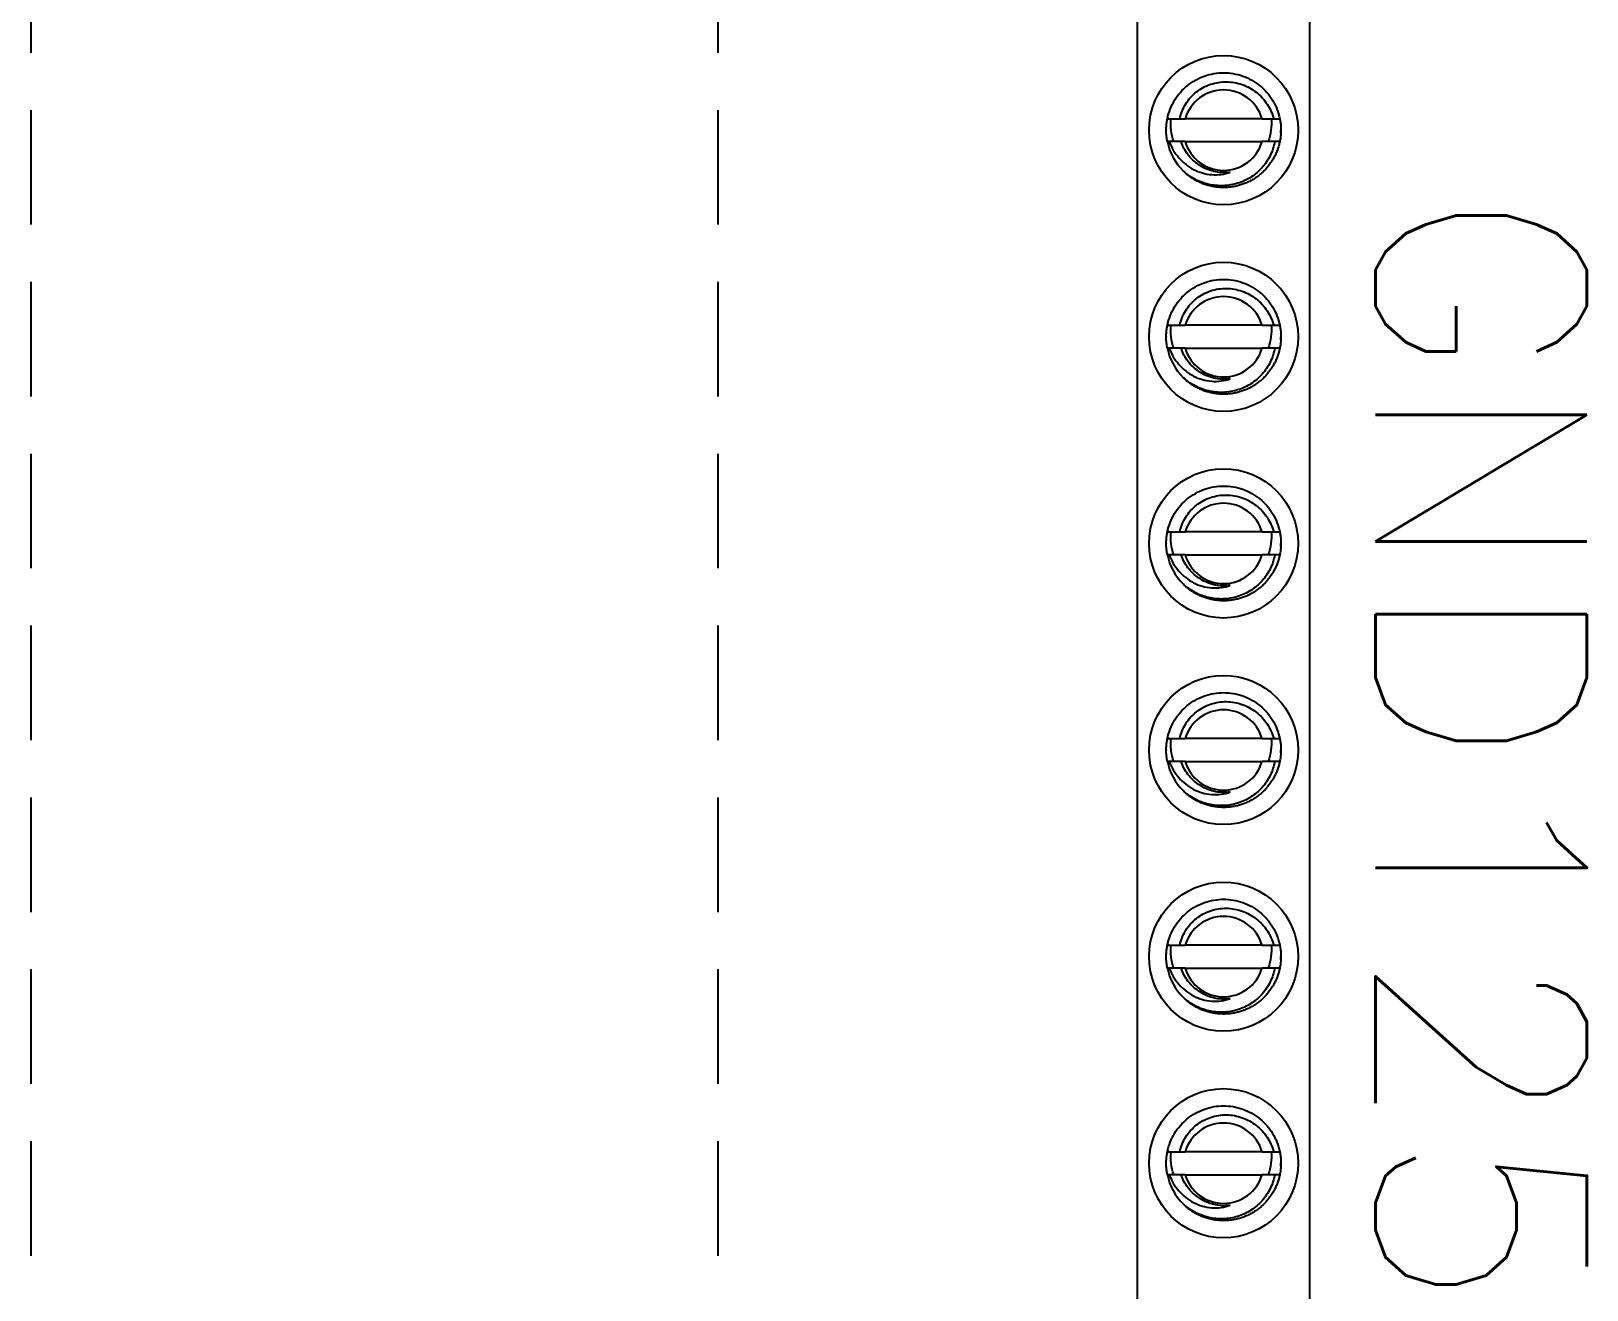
# Model space of a CAD drawing. Header units: inches. Extents: x 0.1 to 89.7, y 0.1 to 57.6.
# Drawn here: x 30.125 to 33.521, y 38.301 to 41.047 of the extents above; entities that cross this region are included whole.
import ezdxf
from ezdxf.enums import TextEntityAlignment as Align

# ---------------------------------------------------------------- set-up
doc = ezdxf.new("R2010")
doc.units = ezdxf.units.IN
doc.header["$MEASUREMENT"] = 0
doc.linetypes.add('HIDDEN', pattern=[0.375, 0.25, -0.125])
doc.linetypes.add('SLD-Solid', pattern=[0])
for name, color, linetype in [('MISC', 7, 'Continuous'), ('PSYMS', 7, 'Continuous'), ('PTAG', 150, 'Continuous')]:
    doc.layers.add(name, color=color, linetype=linetype)
doc.styles.add('WD', font='romans.shx', dxfattribs={"height": 0.185})

# ---------------------------------------------------------------- blocks, each defined once
blk = doc.blocks.new('HDV1_GND_09')
at = {"color": 7, "linetype": 'SLD-Solid', "lineweight": 25}
for p, q in [((0.0179, 0.3809), (4.9779, 0.3809)), ((1.1229, 0.3027), (1.1229, 0.3159)), ((1.5729, 0.3027), (1.5729, 0.3159)), ((2.0229, 0.3027), (2.0229, 0.3159)), ((2.4729, 0.3027), (2.4729, 0.3159)), ((2.9229, 0.3027), (2.9229, 0.3159)), ((3.3729, 0.3027), (3.3729, 0.3159)), ((1.1229, 0.2773), (1.1229, 0.1096)), ((1.1729, 0.1096), (1.1729, 0.2773)), ((1.5729, 0.2773), (1.5729, 0.1096)), ((1.6229, 0.1096), (1.6229, 0.2773)), ((2.0229, 0.2773), (2.0229, 0.1096)), ((2.0729, 0.1096), (2.0729, 0.2773)), ((2.4729, 0.2773), (2.4729, 0.1096)), ((2.5229, 0.1096), (2.5229, 0.2773)), ((2.9229, 0.2773), (2.9229, 0.1096)), ((2.9729, 0.1096), (2.9729, 0.2773)), ((3.3729, 0.2773), (3.3729, 0.1096)), ((3.4229, 0.1096), (3.4229, 0.2773)), ((1.1474, 0.0685), (1.1479, 0.0684)), ((1.5974, 0.0685), (1.5979, 0.0684)), ((2.0474, 0.0685), (2.0479, 0.0684)), ((2.4974, 0.0685), (2.4979, 0.0684)), ((2.9474, 0.0685), (2.9479, 0.0684)), ((3.3974, 0.0685), (3.3979, 0.0684)), ((4.9779, 0.0059), (0.0179, 0.0059))]:
    blk.add_line(p, q, dxfattribs=at)
at = {"color": 7, "linetype": 'SLD-Solid', "lineweight": 25, "flags": 128}
for points in [[(1.1545, 0.3182), (1.1534, 0.3183), (1.1479, 0.3184)], [(1.6045, 0.3182), (1.6034, 0.3183), (1.5979, 0.3184)], [(2.0545, 0.3182), (2.0534, 0.3183), (2.0479, 0.3184)], [(2.5045, 0.3182), (2.5034, 0.3183), (2.4979, 0.3184)], [(2.9545, 0.3182), (2.9534, 0.3183), (2.9479, 0.3184)], [(3.4045, 0.3182), (3.4034, 0.3183), (3.3979, 0.3184)], [(1.1197, 0.0716), (1.1233, 0.0709), (1.1259, 0.0704)], [(1.5697, 0.0716), (1.5733, 0.0709), (1.5759, 0.0704)], [(2.0197, 0.0716), (2.0233, 0.0709), (2.0259, 0.0704)], [(2.4697, 0.0716), (2.4733, 0.0709), (2.4759, 0.0704)], [(2.9197, 0.0716), (2.9233, 0.0709), (2.9259, 0.0704)], [(3.3697, 0.0716), (3.3733, 0.0709), (3.3759, 0.0704)]]:
    blk.add_lwpolyline(points, dxfattribs=at)
at = {"color": 7, "linetype": 'SLD-Solid', "lineweight": 25}
for centre in [(1.1479, 0.1934), (1.5979, 0.1934), (2.0479, 0.1934), (2.4979, 0.1934), (2.9479, 0.1934), (3.3979, 0.1934)]:
    blk.add_circle(centre, 0.1625, dxfattribs=at)
for centre, radius, start, end in [((1.1479, 0.1934), 0.0875, 106.6015, 253.3985), ((1.1479, 0.1934), 0.0875, 286.6015, 73.3985), ((1.5979, 0.1934), 0.0875, 106.6015, 253.3985), ((1.5979, 0.1934), 0.0875, 286.6015, 73.3985), ((2.0479, 0.1934), 0.0875, 106.6015, 253.3985), ((2.0479, 0.1934), 0.0875, 286.6015, 73.3985), ((2.4979, 0.1934), 0.0875, 106.6015, 253.3985), ((2.4979, 0.1934), 0.0875, 286.6015, 73.3985), ((2.9479, 0.1934), 0.0875, 106.6015, 253.3985), ((2.9479, 0.1934), 0.0875, 286.6015, 73.3985), ((3.3979, 0.1934), 0.0875, 106.6015, 253.3985), ((3.3979, 0.1934), 0.0875, 286.6015, 73.3985), ((1.1479, 0.1934), 0.125, 281.537, 315), ((1.5979, 0.1934), 0.125, 281.537, 315), ((2.0479, 0.1934), 0.125, 281.537, 315), ((2.4979, 0.1934), 0.125, 281.537, 315), ((2.9479, 0.1934), 0.125, 281.537, 315), ((3.3979, 0.1934), 0.125, 281.537, 315)]:
    blk.add_arc(centre, radius, start, end, dxfattribs=at)
for points, knots in [([(1.1229, 0.071), (1.1089, 0.0738), (1.0951, 0.0792), (1.0767, 0.0904), (1.071, 0.0946), (1.0604, 0.1039), (1.0556, 0.1088), (1.0422, 0.1252), (1.0349, 0.138), (1.0252, 0.1652), (1.0229, 0.1795), (1.0229, 0.2073), (1.0252, 0.2217), (1.0349, 0.2488), (1.0422, 0.2616), (1.0556, 0.278), (1.0604, 0.283), (1.071, 0.2922), (1.0767, 0.2965), (1.0951, 0.3077), (1.1089, 0.313), (1.1229, 0.3159)], [0, 0, 0, 0, 0.125, 0.125, 0.1875, 0.1875, 0.25, 0.25, 0.375, 0.375, 0.5, 0.5, 0.625, 0.625, 0.75, 0.75, 0.8125, 0.8125, 0.875, 0.875, 1, 1, 1, 1]), ([(1.1229, 0.3158), (1.1242, 0.3161), (1.1285, 0.317), (1.1358, 0.3179), (1.1449, 0.3185), (1.1541, 0.3184), (1.1635, 0.3176), (1.1698, 0.3165), (1.173, 0.3159)], [0, 0, 0, 0, 0.079863, 0.261034, 0.440234, 0.618167, 0.809043, 1, 1, 1, 1]), ([(1.1729, 0.3159), (1.1729, 0.3128), (1.1729, 0.3091), (1.1729, 0.3055), (1.1729, 0.3051)], [0, 0, 0, 0, 0.872154, 1, 1, 1, 1]), ([(1.1729, 0.3159), (1.1758, 0.3152), (1.1817, 0.3139), (1.1904, 0.3111), (1.1988, 0.3077), (1.2072, 0.3036), (1.2154, 0.2987), (1.2234, 0.2932), (1.2309, 0.287), (1.2378, 0.2804), (1.2442, 0.2732), (1.25, 0.2657), (1.2551, 0.2578), (1.2596, 0.2497), (1.2635, 0.2413), (1.2667, 0.2325), (1.2693, 0.2235), (1.2713, 0.2141), (1.2725, 0.2045), (1.273, 0.1949), (1.2727, 0.1853), (1.2717, 0.1757), (1.27, 0.1663), (1.2676, 0.1571), (1.2646, 0.1484), (1.2609, 0.1398), (1.2566, 0.1316), (1.2518, 0.1238), (1.2464, 0.1164), (1.2415, 0.1104), (1.2381, 0.107), (1.2369, 0.1058)], [0, 0, 0, 0, 0.033723, 0.067593, 0.101521, 0.135415, 0.171985, 0.208298, 0.244248, 0.27976, 0.315461, 0.351583, 0.385934, 0.420475, 0.455112, 0.489748, 0.524288, 0.560708, 0.596805, 0.632474, 0.668007, 0.703985, 0.740318, 0.774807, 0.809423, 0.84407, 0.878652, 0.913074, 0.946884, 0.980361, 1, 1, 1, 1]), ([(1.5729, 0.071), (1.5589, 0.0738), (1.5451, 0.0792), (1.5267, 0.0904), (1.521, 0.0946), (1.5104, 0.1039), (1.5056, 0.1088), (1.4922, 0.1252), (1.4849, 0.138), (1.4752, 0.1652), (1.4729, 0.1795), (1.4729, 0.2073), (1.4752, 0.2217), (1.4849, 0.2488), (1.4922, 0.2616), (1.5056, 0.278), (1.5104, 0.283), (1.521, 0.2922), (1.5267, 0.2965), (1.5451, 0.3077), (1.5589, 0.313), (1.5729, 0.3159)], [0, 0, 0, 0, 0.125, 0.125, 0.1875, 0.1875, 0.25, 0.25, 0.375, 0.375, 0.5, 0.5, 0.625, 0.625, 0.75, 0.75, 0.8125, 0.8125, 0.875, 0.875, 1, 1, 1, 1]), ([(1.5729, 0.3158), (1.5742, 0.3161), (1.5785, 0.317), (1.5858, 0.3179), (1.5949, 0.3185), (1.6041, 0.3184), (1.6135, 0.3176), (1.6198, 0.3165), (1.623, 0.3159)], [0, 0, 0, 0, 0.079863, 0.261034, 0.440234, 0.618167, 0.809043, 1, 1, 1, 1]), ([(1.6229, 0.3159), (1.6229, 0.3128), (1.6229, 0.3091), (1.6229, 0.3055), (1.6229, 0.3051)], [0, 0, 0, 0, 0.872154, 1, 1, 1, 1]), ([(1.6229, 0.3159), (1.6258, 0.3152), (1.6317, 0.3139), (1.6404, 0.3111), (1.6488, 0.3077), (1.6572, 0.3036), (1.6654, 0.2987), (1.6734, 0.2932), (1.6809, 0.287), (1.6878, 0.2804), (1.6942, 0.2732), (1.7, 0.2657), (1.7051, 0.2578), (1.7096, 0.2497), (1.7135, 0.2413), (1.7167, 0.2325), (1.7193, 0.2235), (1.7213, 0.2141), (1.7225, 0.2045), (1.723, 0.1949), (1.7227, 0.1853), (1.7217, 0.1757), (1.72, 0.1663), (1.7176, 0.1571), (1.7146, 0.1484), (1.7109, 0.1398), (1.7066, 0.1316), (1.7018, 0.1238), (1.6964, 0.1164), (1.6915, 0.1104), (1.6881, 0.107), (1.6869, 0.1058)], [0, 0, 0, 0, 0.033723, 0.067593, 0.101521, 0.135415, 0.171985, 0.208298, 0.244248, 0.27976, 0.315461, 0.351583, 0.385934, 0.420475, 0.455112, 0.489748, 0.524288, 0.560708, 0.596805, 0.632474, 0.668007, 0.703985, 0.740318, 0.774807, 0.809423, 0.84407, 0.878652, 0.913074, 0.946884, 0.980361, 1, 1, 1, 1]), ([(2.0229, 0.071), (2.0089, 0.0738), (1.9951, 0.0792), (1.9767, 0.0904), (1.971, 0.0946), (1.9604, 0.1039), (1.9556, 0.1088), (1.9422, 0.1252), (1.9349, 0.138), (1.9252, 0.1652), (1.9229, 0.1795), (1.9229, 0.2073), (1.9252, 0.2217), (1.9349, 0.2488), (1.9422, 0.2616), (1.9556, 0.278), (1.9604, 0.283), (1.971, 0.2922), (1.9767, 0.2965), (1.9951, 0.3077), (2.0089, 0.313), (2.0229, 0.3159)], [0, 0, 0, 0, 0.125, 0.125, 0.1875, 0.1875, 0.25, 0.25, 0.375, 0.375, 0.5, 0.5, 0.625, 0.625, 0.75, 0.75, 0.8125, 0.8125, 0.875, 0.875, 1, 1, 1, 1]), ([(2.0229, 0.3158), (2.0242, 0.3161), (2.0285, 0.317), (2.0358, 0.3179), (2.0449, 0.3185), (2.0541, 0.3184), (2.0635, 0.3176), (2.0698, 0.3165), (2.073, 0.3159)], [0, 0, 0, 0, 0.079863, 0.261034, 0.440234, 0.618167, 0.809043, 1, 1, 1, 1]), ([(2.0729, 0.3159), (2.0729, 0.3128), (2.0729, 0.3091), (2.0729, 0.3055), (2.0729, 0.3051)], [0, 0, 0, 0, 0.872154, 1, 1, 1, 1]), ([(2.0729, 0.3159), (2.0758, 0.3152), (2.0817, 0.3139), (2.0904, 0.3111), (2.0988, 0.3077), (2.1072, 0.3036), (2.1154, 0.2987), (2.1234, 0.2932), (2.1309, 0.287), (2.1378, 0.2804), (2.1442, 0.2732), (2.15, 0.2657), (2.1551, 0.2578), (2.1596, 0.2497), (2.1635, 0.2413), (2.1667, 0.2325), (2.1693, 0.2235), (2.1713, 0.2141), (2.1725, 0.2045), (2.173, 0.1949), (2.1727, 0.1853), (2.1717, 0.1757), (2.17, 0.1663), (2.1676, 0.1571), (2.1646, 0.1484), (2.1609, 0.1398), (2.1566, 0.1316), (2.1518, 0.1238), (2.1464, 0.1164), (2.1415, 0.1104), (2.1381, 0.107), (2.1369, 0.1058)], [0, 0, 0, 0, 0.033723, 0.067593, 0.101521, 0.135415, 0.171985, 0.208298, 0.244248, 0.27976, 0.315461, 0.351583, 0.385934, 0.420475, 0.455112, 0.489748, 0.524288, 0.560708, 0.596805, 0.632474, 0.668007, 0.703985, 0.740318, 0.774807, 0.809423, 0.84407, 0.878652, 0.913074, 0.946884, 0.980361, 1, 1, 1, 1]), ([(2.4729, 0.071), (2.4589, 0.0738), (2.4451, 0.0792), (2.4267, 0.0904), (2.421, 0.0946), (2.4104, 0.1039), (2.4056, 0.1088), (2.3922, 0.1252), (2.3849, 0.138), (2.3752, 0.1652), (2.3729, 0.1795), (2.3729, 0.2073), (2.3752, 0.2217), (2.3849, 0.2488), (2.3922, 0.2616), (2.4056, 0.278), (2.4104, 0.283), (2.421, 0.2922), (2.4267, 0.2965), (2.4451, 0.3077), (2.4589, 0.313), (2.4729, 0.3159)], [0, 0, 0, 0, 0.125, 0.125, 0.1875, 0.1875, 0.25, 0.25, 0.375, 0.375, 0.5, 0.5, 0.625, 0.625, 0.75, 0.75, 0.8125, 0.8125, 0.875, 0.875, 1, 1, 1, 1]), ([(2.4729, 0.3158), (2.4742, 0.3161), (2.4785, 0.317), (2.4858, 0.3179), (2.4949, 0.3185), (2.5041, 0.3184), (2.5135, 0.3176), (2.5198, 0.3165), (2.523, 0.3159)], [0, 0, 0, 0, 0.079863, 0.261034, 0.440234, 0.618167, 0.809043, 1, 1, 1, 1]), ([(2.5229, 0.3159), (2.5229, 0.3128), (2.5229, 0.3091), (2.5229, 0.3055), (2.5229, 0.3051)], [0, 0, 0, 0, 0.872154, 1, 1, 1, 1]), ([(2.5229, 0.3159), (2.5258, 0.3152), (2.5317, 0.3139), (2.5404, 0.3111), (2.5488, 0.3077), (2.5572, 0.3036), (2.5654, 0.2987), (2.5734, 0.2932), (2.5809, 0.287), (2.5878, 0.2804), (2.5942, 0.2732), (2.6, 0.2657), (2.6051, 0.2578), (2.6096, 0.2497), (2.6135, 0.2413), (2.6167, 0.2325), (2.6193, 0.2235), (2.6213, 0.2141), (2.6225, 0.2045), (2.623, 0.1949), (2.6227, 0.1853), (2.6217, 0.1757), (2.62, 0.1663), (2.6176, 0.1571), (2.6146, 0.1484), (2.6109, 0.1398), (2.6066, 0.1316), (2.6018, 0.1238), (2.5964, 0.1164), (2.5915, 0.1104), (2.5881, 0.107), (2.5869, 0.1058)], [0, 0, 0, 0, 0.033723, 0.067593, 0.101521, 0.135415, 0.171985, 0.208298, 0.244248, 0.27976, 0.315461, 0.351583, 0.385934, 0.420475, 0.455112, 0.489748, 0.524288, 0.560708, 0.596805, 0.632474, 0.668007, 0.703985, 0.740318, 0.774807, 0.809423, 0.84407, 0.878652, 0.913074, 0.946884, 0.980361, 1, 1, 1, 1]), ([(2.9229, 0.071), (2.9089, 0.0738), (2.8951, 0.0792), (2.8767, 0.0904), (2.871, 0.0946), (2.8604, 0.1039), (2.8556, 0.1088), (2.8422, 0.1252), (2.8349, 0.138), (2.8252, 0.1652), (2.8229, 0.1795), (2.8229, 0.2073), (2.8252, 0.2217), (2.8349, 0.2488), (2.8422, 0.2616), (2.8556, 0.278), (2.8604, 0.283), (2.871, 0.2922), (2.8767, 0.2965), (2.8951, 0.3077), (2.9089, 0.313), (2.9229, 0.3159)], [0, 0, 0, 0, 0.125, 0.125, 0.1875, 0.1875, 0.25, 0.25, 0.375, 0.375, 0.5, 0.5, 0.625, 0.625, 0.75, 0.75, 0.8125, 0.8125, 0.875, 0.875, 1, 1, 1, 1]), ([(2.9229, 0.3158), (2.9242, 0.3161), (2.9285, 0.317), (2.9358, 0.3179), (2.9449, 0.3185), (2.9541, 0.3184), (2.9635, 0.3176), (2.9698, 0.3165), (2.973, 0.3159)], [0, 0, 0, 0, 0.079863, 0.261034, 0.440234, 0.618167, 0.809043, 1, 1, 1, 1]), ([(2.9729, 0.3159), (2.9729, 0.3128), (2.9729, 0.3091), (2.9729, 0.3055), (2.9729, 0.3051)], [0, 0, 0, 0, 0.872154, 1, 1, 1, 1]), ([(2.9729, 0.3159), (2.9758, 0.3152), (2.9817, 0.3139), (2.9904, 0.3111), (2.9988, 0.3077), (3.0072, 0.3036), (3.0154, 0.2987), (3.0234, 0.2932), (3.0309, 0.287), (3.0378, 0.2804), (3.0442, 0.2732), (3.05, 0.2657), (3.0551, 0.2578), (3.0596, 0.2497), (3.0635, 0.2413), (3.0667, 0.2325), (3.0693, 0.2235), (3.0713, 0.2141), (3.0725, 0.2045), (3.073, 0.1949), (3.0727, 0.1853), (3.0717, 0.1757), (3.07, 0.1663), (3.0676, 0.1571), (3.0646, 0.1484), (3.0609, 0.1398), (3.0566, 0.1316), (3.0518, 0.1238), (3.0464, 0.1164), (3.0415, 0.1104), (3.0381, 0.107), (3.0369, 0.1058)], [0, 0, 0, 0, 0.033723, 0.067593, 0.101521, 0.135415, 0.171985, 0.208298, 0.244248, 0.27976, 0.315461, 0.351583, 0.385934, 0.420475, 0.455112, 0.489748, 0.524288, 0.560708, 0.596805, 0.632474, 0.668007, 0.703985, 0.740318, 0.774807, 0.809423, 0.84407, 0.878652, 0.913074, 0.946884, 0.980361, 1, 1, 1, 1]), ([(3.3729, 0.071), (3.3589, 0.0738), (3.3451, 0.0792), (3.3267, 0.0904), (3.321, 0.0946), (3.3104, 0.1039), (3.3056, 0.1088), (3.2922, 0.1252), (3.2849, 0.138), (3.2752, 0.1652), (3.2729, 0.1795), (3.2729, 0.2073), (3.2752, 0.2217), (3.2849, 0.2488), (3.2922, 0.2616), (3.3056, 0.278), (3.3104, 0.283), (3.321, 0.2922), (3.3267, 0.2965), (3.3451, 0.3077), (3.3589, 0.313), (3.3729, 0.3159)], [0, 0, 0, 0, 0.125, 0.125, 0.1875, 0.1875, 0.25, 0.25, 0.375, 0.375, 0.5, 0.5, 0.625, 0.625, 0.75, 0.75, 0.8125, 0.8125, 0.875, 0.875, 1, 1, 1, 1]), ([(3.3729, 0.3158), (3.3742, 0.3161), (3.3785, 0.317), (3.3858, 0.3179), (3.3949, 0.3185), (3.4041, 0.3184), (3.4135, 0.3176), (3.4198, 0.3165), (3.423, 0.3159)], [0, 0, 0, 0, 0.079863, 0.261034, 0.440234, 0.618167, 0.809043, 1, 1, 1, 1]), ([(3.4229, 0.3159), (3.4229, 0.3128), (3.4229, 0.3091), (3.4229, 0.3055), (3.4229, 0.3051)], [0, 0, 0, 0, 0.872154, 1, 1, 1, 1]), ([(3.4229, 0.3159), (3.4258, 0.3152), (3.4317, 0.3139), (3.4404, 0.3111), (3.4488, 0.3077), (3.4572, 0.3036), (3.4654, 0.2987), (3.4734, 0.2932), (3.4809, 0.287), (3.4878, 0.2804), (3.4942, 0.2732), (3.5, 0.2657), (3.5051, 0.2578), (3.5096, 0.2497), (3.5135, 0.2413), (3.5167, 0.2325), (3.5193, 0.2235), (3.5213, 0.2141), (3.5225, 0.2045), (3.523, 0.1949), (3.5227, 0.1853), (3.5217, 0.1757), (3.52, 0.1663), (3.5176, 0.1571), (3.5146, 0.1484), (3.5109, 0.1398), (3.5066, 0.1316), (3.5018, 0.1238), (3.4964, 0.1164), (3.4915, 0.1104), (3.4881, 0.107), (3.4869, 0.1058)], [0, 0, 0, 0, 0.033723, 0.067593, 0.101521, 0.135415, 0.171985, 0.208298, 0.244248, 0.27976, 0.315461, 0.351583, 0.385934, 0.420475, 0.455112, 0.489748, 0.524288, 0.560708, 0.596805, 0.632474, 0.668007, 0.703985, 0.740318, 0.774807, 0.809423, 0.84407, 0.878652, 0.913074, 0.946884, 0.980361, 1, 1, 1, 1]), ([(1.1229, 0.0981), (1.1171, 0.0993), (1.1116, 0.101), (1.1008, 0.1053), (1.0955, 0.108), (1.0856, 0.1142), (1.0809, 0.1177), (1.0722, 0.1255), (1.0682, 0.1298), (1.061, 0.139), (1.0578, 0.1439), (1.0522, 0.1541), (1.0499, 0.1596), (1.0461, 0.1706), (1.0447, 0.1762), (1.0429, 0.1878), (1.0425, 0.1937), (1.0426, 0.2054), (1.0432, 0.2111), (1.0452, 0.2227), (1.0467, 0.2284), (1.0506, 0.2394), (1.053, 0.2447), (1.0586, 0.2549), (1.0619, 0.2599), (1.0691, 0.269), (1.073, 0.2733), (1.0816, 0.2812), (1.0863, 0.2849), (1.1008, 0.2945), (1.1115, 0.2994), (1.1229, 0.3026)], [0, 0, 0, 0, 0.0625, 0.0625, 0.125, 0.125, 0.1875, 0.1875, 0.25, 0.25, 0.3125, 0.3125, 0.375, 0.375, 0.4375, 0.4375, 0.5, 0.5, 0.5625, 0.5625, 0.625, 0.625, 0.6875, 0.6875, 0.75, 0.75, 0.8125, 0.8125, 0.875, 0.875, 1, 1, 1, 1]), ([(1.1229, 0.297), (1.1314, 0.2979), (1.1398, 0.2978), (1.1566, 0.2956), (1.1649, 0.2934), (1.1729, 0.2902)], [0, 0, 0, 0, 0.5, 0.5, 1, 1, 1, 1]), ([(1.1729, 0.3049), (1.1834, 0.303), (1.1935, 0.2997), (1.2127, 0.2903), (1.2216, 0.2844), (1.2335, 0.2737), (1.2372, 0.2698), (1.2441, 0.2617), (1.2473, 0.2574), (1.2559, 0.244), (1.2605, 0.2342), (1.2652, 0.219), (1.2664, 0.2139), (1.2682, 0.2034), (1.2688, 0.198), (1.2693, 0.182), (1.2683, 0.1714), (1.2635, 0.1505), (1.2597, 0.1406), (1.2498, 0.1218), (1.2436, 0.1129), (1.2363, 0.105)], [0, 0, 0, 0, 0.125, 0.125, 0.25, 0.25, 0.3125, 0.3125, 0.375, 0.375, 0.5, 0.5, 0.5625, 0.5625, 0.625, 0.625, 0.75, 0.75, 0.875, 0.875, 1, 1, 1, 1]), ([(1.5729, 0.0981), (1.5671, 0.0993), (1.5616, 0.101), (1.5508, 0.1053), (1.5455, 0.108), (1.5356, 0.1142), (1.5309, 0.1177), (1.5222, 0.1255), (1.5182, 0.1298), (1.511, 0.139), (1.5078, 0.1439), (1.5022, 0.1541), (1.4999, 0.1596), (1.4961, 0.1706), (1.4947, 0.1762), (1.4929, 0.1878), (1.4925, 0.1937), (1.4926, 0.2054), (1.4932, 0.2111), (1.4952, 0.2227), (1.4967, 0.2284), (1.5006, 0.2394), (1.503, 0.2447), (1.5086, 0.2549), (1.5119, 0.2599), (1.5191, 0.269), (1.523, 0.2733), (1.5316, 0.2812), (1.5363, 0.2849), (1.5508, 0.2945), (1.5615, 0.2994), (1.5729, 0.3026)], [0, 0, 0, 0, 0.0625, 0.0625, 0.125, 0.125, 0.1875, 0.1875, 0.25, 0.25, 0.3125, 0.3125, 0.375, 0.375, 0.4375, 0.4375, 0.5, 0.5, 0.5625, 0.5625, 0.625, 0.625, 0.6875, 0.6875, 0.75, 0.75, 0.8125, 0.8125, 0.875, 0.875, 1, 1, 1, 1]), ([(1.5729, 0.297), (1.5814, 0.2979), (1.5898, 0.2978), (1.6066, 0.2956), (1.6149, 0.2934), (1.6229, 0.2902)], [0, 0, 0, 0, 0.5, 0.5, 1, 1, 1, 1]), ([(1.6229, 0.3049), (1.6334, 0.303), (1.6435, 0.2997), (1.6627, 0.2903), (1.6716, 0.2844), (1.6835, 0.2737), (1.6872, 0.2698), (1.6941, 0.2617), (1.6973, 0.2574), (1.7059, 0.244), (1.7105, 0.2342), (1.7152, 0.219), (1.7164, 0.2139), (1.7182, 0.2034), (1.7188, 0.198), (1.7193, 0.182), (1.7183, 0.1714), (1.7135, 0.1505), (1.7097, 0.1406), (1.6998, 0.1218), (1.6936, 0.1129), (1.6863, 0.105)], [0, 0, 0, 0, 0.125, 0.125, 0.25, 0.25, 0.3125, 0.3125, 0.375, 0.375, 0.5, 0.5, 0.5625, 0.5625, 0.625, 0.625, 0.75, 0.75, 0.875, 0.875, 1, 1, 1, 1]), ([(2.0229, 0.0981), (2.0171, 0.0993), (2.0116, 0.101), (2.0008, 0.1053), (1.9955, 0.108), (1.9856, 0.1142), (1.9809, 0.1177), (1.9722, 0.1255), (1.9682, 0.1298), (1.961, 0.139), (1.9578, 0.1439), (1.9522, 0.1541), (1.9499, 0.1596), (1.9461, 0.1706), (1.9447, 0.1762), (1.9429, 0.1878), (1.9425, 0.1937), (1.9426, 0.2054), (1.9432, 0.2111), (1.9452, 0.2227), (1.9467, 0.2284), (1.9506, 0.2394), (1.953, 0.2447), (1.9586, 0.2549), (1.9619, 0.2599), (1.9691, 0.269), (1.973, 0.2733), (1.9816, 0.2812), (1.9863, 0.2849), (2.0008, 0.2945), (2.0115, 0.2994), (2.0229, 0.3026)], [0, 0, 0, 0, 0.0625, 0.0625, 0.125, 0.125, 0.1875, 0.1875, 0.25, 0.25, 0.3125, 0.3125, 0.375, 0.375, 0.4375, 0.4375, 0.5, 0.5, 0.5625, 0.5625, 0.625, 0.625, 0.6875, 0.6875, 0.75, 0.75, 0.8125, 0.8125, 0.875, 0.875, 1, 1, 1, 1]), ([(2.0229, 0.297), (2.0314, 0.2979), (2.0398, 0.2978), (2.0566, 0.2956), (2.0649, 0.2934), (2.0729, 0.2902)], [0, 0, 0, 0, 0.5, 0.5, 1, 1, 1, 1]), ([(2.0729, 0.3049), (2.0834, 0.303), (2.0935, 0.2997), (2.1127, 0.2903), (2.1216, 0.2844), (2.1335, 0.2737), (2.1372, 0.2698), (2.1441, 0.2617), (2.1473, 0.2574), (2.1559, 0.244), (2.1605, 0.2342), (2.1652, 0.219), (2.1664, 0.2139), (2.1682, 0.2034), (2.1688, 0.198), (2.1693, 0.182), (2.1683, 0.1714), (2.1635, 0.1505), (2.1597, 0.1406), (2.1498, 0.1218), (2.1436, 0.1129), (2.1363, 0.105)], [0, 0, 0, 0, 0.125, 0.125, 0.25, 0.25, 0.3125, 0.3125, 0.375, 0.375, 0.5, 0.5, 0.5625, 0.5625, 0.625, 0.625, 0.75, 0.75, 0.875, 0.875, 1, 1, 1, 1]), ([(2.4729, 0.0981), (2.4671, 0.0993), (2.4616, 0.101), (2.4508, 0.1053), (2.4455, 0.108), (2.4356, 0.1142), (2.4309, 0.1177), (2.4222, 0.1255), (2.4182, 0.1298), (2.411, 0.139), (2.4078, 0.1439), (2.4022, 0.1541), (2.3999, 0.1596), (2.3961, 0.1706), (2.3947, 0.1762), (2.3929, 0.1878), (2.3925, 0.1937), (2.3926, 0.2054), (2.3932, 0.2111), (2.3952, 0.2227), (2.3967, 0.2284), (2.4006, 0.2394), (2.403, 0.2447), (2.4086, 0.2549), (2.4119, 0.2599), (2.4191, 0.269), (2.423, 0.2733), (2.4316, 0.2812), (2.4363, 0.2849), (2.4508, 0.2945), (2.4615, 0.2994), (2.4729, 0.3026)], [0, 0, 0, 0, 0.0625, 0.0625, 0.125, 0.125, 0.1875, 0.1875, 0.25, 0.25, 0.3125, 0.3125, 0.375, 0.375, 0.4375, 0.4375, 0.5, 0.5, 0.5625, 0.5625, 0.625, 0.625, 0.6875, 0.6875, 0.75, 0.75, 0.8125, 0.8125, 0.875, 0.875, 1, 1, 1, 1]), ([(2.4729, 0.297), (2.4814, 0.2979), (2.4898, 0.2978), (2.5066, 0.2956), (2.5149, 0.2934), (2.5229, 0.2902)], [0, 0, 0, 0, 0.5, 0.5, 1, 1, 1, 1]), ([(2.5229, 0.3049), (2.5334, 0.303), (2.5435, 0.2997), (2.5627, 0.2903), (2.5716, 0.2844), (2.5835, 0.2737), (2.5872, 0.2698), (2.5941, 0.2617), (2.5973, 0.2574), (2.6059, 0.244), (2.6105, 0.2342), (2.6152, 0.219), (2.6164, 0.2139), (2.6182, 0.2034), (2.6188, 0.198), (2.6193, 0.182), (2.6183, 0.1714), (2.6135, 0.1505), (2.6097, 0.1406), (2.5998, 0.1218), (2.5936, 0.1129), (2.5863, 0.105)], [0, 0, 0, 0, 0.125, 0.125, 0.25, 0.25, 0.3125, 0.3125, 0.375, 0.375, 0.5, 0.5, 0.5625, 0.5625, 0.625, 0.625, 0.75, 0.75, 0.875, 0.875, 1, 1, 1, 1]), ([(2.9229, 0.0981), (2.9171, 0.0993), (2.9116, 0.101), (2.9008, 0.1053), (2.8955, 0.108), (2.8856, 0.1142), (2.8809, 0.1177), (2.8722, 0.1255), (2.8682, 0.1298), (2.861, 0.139), (2.8578, 0.1439), (2.8522, 0.1541), (2.8499, 0.1596), (2.8461, 0.1706), (2.8447, 0.1762), (2.8429, 0.1878), (2.8425, 0.1937), (2.8426, 0.2054), (2.8432, 0.2111), (2.8452, 0.2227), (2.8467, 0.2284), (2.8506, 0.2394), (2.853, 0.2447), (2.8586, 0.2549), (2.8619, 0.2599), (2.8691, 0.269), (2.873, 0.2733), (2.8816, 0.2812), (2.8863, 0.2849), (2.9008, 0.2945), (2.9115, 0.2994), (2.9229, 0.3026)], [0, 0, 0, 0, 0.0625, 0.0625, 0.125, 0.125, 0.1875, 0.1875, 0.25, 0.25, 0.3125, 0.3125, 0.375, 0.375, 0.4375, 0.4375, 0.5, 0.5, 0.5625, 0.5625, 0.625, 0.625, 0.6875, 0.6875, 0.75, 0.75, 0.8125, 0.8125, 0.875, 0.875, 1, 1, 1, 1]), ([(2.9229, 0.297), (2.9314, 0.2979), (2.9398, 0.2978), (2.9566, 0.2956), (2.9649, 0.2934), (2.9729, 0.2902)], [0, 0, 0, 0, 0.5, 0.5, 1, 1, 1, 1]), ([(2.9729, 0.3049), (2.9834, 0.303), (2.9935, 0.2997), (3.0127, 0.2903), (3.0216, 0.2844), (3.0335, 0.2737), (3.0372, 0.2698), (3.0441, 0.2617), (3.0473, 0.2574), (3.0559, 0.244), (3.0605, 0.2342), (3.0652, 0.219), (3.0664, 0.2139), (3.0682, 0.2034), (3.0688, 0.198), (3.0693, 0.182), (3.0683, 0.1714), (3.0635, 0.1505), (3.0597, 0.1406), (3.0498, 0.1218), (3.0436, 0.1129), (3.0363, 0.105)], [0, 0, 0, 0, 0.125, 0.125, 0.25, 0.25, 0.3125, 0.3125, 0.375, 0.375, 0.5, 0.5, 0.5625, 0.5625, 0.625, 0.625, 0.75, 0.75, 0.875, 0.875, 1, 1, 1, 1]), ([(3.3729, 0.0981), (3.3671, 0.0993), (3.3616, 0.101), (3.3508, 0.1053), (3.3455, 0.108), (3.3356, 0.1142), (3.3309, 0.1177), (3.3222, 0.1255), (3.3182, 0.1298), (3.311, 0.139), (3.3078, 0.1439), (3.3022, 0.1541), (3.2999, 0.1596), (3.2961, 0.1706), (3.2947, 0.1762), (3.2929, 0.1878), (3.2925, 0.1937), (3.2926, 0.2054), (3.2932, 0.2111), (3.2952, 0.2227), (3.2967, 0.2284), (3.3006, 0.2394), (3.303, 0.2447), (3.3086, 0.2549), (3.3119, 0.2599), (3.3191, 0.269), (3.323, 0.2733), (3.3316, 0.2812), (3.3363, 0.2849), (3.3508, 0.2945), (3.3615, 0.2994), (3.3729, 0.3026)], [0, 0, 0, 0, 0.0625, 0.0625, 0.125, 0.125, 0.1875, 0.1875, 0.25, 0.25, 0.3125, 0.3125, 0.375, 0.375, 0.4375, 0.4375, 0.5, 0.5, 0.5625, 0.5625, 0.625, 0.625, 0.6875, 0.6875, 0.75, 0.75, 0.8125, 0.8125, 0.875, 0.875, 1, 1, 1, 1]), ([(3.3729, 0.297), (3.3814, 0.2979), (3.3898, 0.2978), (3.4066, 0.2956), (3.4149, 0.2934), (3.4229, 0.2902)], [0, 0, 0, 0, 0.5, 0.5, 1, 1, 1, 1]), ([(3.4229, 0.3049), (3.4334, 0.303), (3.4435, 0.2997), (3.4627, 0.2903), (3.4716, 0.2844), (3.4835, 0.2737), (3.4872, 0.2698), (3.4941, 0.2617), (3.4973, 0.2574), (3.5059, 0.244), (3.5105, 0.2342), (3.5152, 0.219), (3.5164, 0.2139), (3.5182, 0.2034), (3.5188, 0.198), (3.5193, 0.182), (3.5183, 0.1714), (3.5135, 0.1505), (3.5097, 0.1406), (3.4998, 0.1218), (3.4936, 0.1129), (3.4863, 0.105)], [0, 0, 0, 0, 0.125, 0.125, 0.25, 0.25, 0.3125, 0.3125, 0.375, 0.375, 0.5, 0.5, 0.5625, 0.5625, 0.625, 0.625, 0.75, 0.75, 0.875, 0.875, 1, 1, 1, 1]), ([(1.1729, 0.0749), (1.1793, 0.0773), (1.1855, 0.0803), (1.1973, 0.0874), (1.2029, 0.0915), (1.2133, 0.1006), (1.218, 0.1055), (1.2266, 0.1162), (1.2304, 0.1221), (1.2368, 0.1343), (1.2393, 0.1406), (1.243, 0.1537), (1.2442, 0.1606), (1.2452, 0.1743), (1.2451, 0.1811), (1.2433, 0.1947), (1.2417, 0.2015), (1.2392, 0.208)], [0, 0, 0, 0, 0.125, 0.125, 0.25, 0.25, 0.375, 0.375, 0.5, 0.5, 0.625, 0.625, 0.75, 0.75, 0.875, 0.875, 1, 1, 1, 1]), ([(1.2392, 0.208), (1.2402, 0.202), (1.2406, 0.1958), (1.2401, 0.1837), (1.2393, 0.1778), (1.2364, 0.166), (1.2344, 0.1602), (1.2294, 0.1493), (1.2263, 0.144), (1.2228, 0.1391)], [0, 0, 0, 0, 0.25, 0.25, 0.5, 0.5, 0.75, 0.75, 1, 1, 1, 1]), ([(1.6229, 0.0749), (1.6293, 0.0773), (1.6355, 0.0803), (1.6473, 0.0874), (1.6529, 0.0915), (1.6633, 0.1006), (1.668, 0.1055), (1.6766, 0.1162), (1.6804, 0.1221), (1.6868, 0.1343), (1.6893, 0.1406), (1.693, 0.1537), (1.6942, 0.1606), (1.6952, 0.1743), (1.6951, 0.1811), (1.6933, 0.1947), (1.6917, 0.2015), (1.6892, 0.208)], [0, 0, 0, 0, 0.125, 0.125, 0.25, 0.25, 0.375, 0.375, 0.5, 0.5, 0.625, 0.625, 0.75, 0.75, 0.875, 0.875, 1, 1, 1, 1]), ([(1.6892, 0.208), (1.6902, 0.202), (1.6906, 0.1958), (1.6901, 0.1837), (1.6893, 0.1778), (1.6864, 0.166), (1.6844, 0.1602), (1.6794, 0.1493), (1.6763, 0.144), (1.6728, 0.1391)], [0, 0, 0, 0, 0.25, 0.25, 0.5, 0.5, 0.75, 0.75, 1, 1, 1, 1]), ([(2.0729, 0.0749), (2.0793, 0.0773), (2.0855, 0.0803), (2.0973, 0.0874), (2.1029, 0.0915), (2.1133, 0.1006), (2.118, 0.1055), (2.1266, 0.1162), (2.1304, 0.1221), (2.1368, 0.1343), (2.1393, 0.1406), (2.143, 0.1537), (2.1442, 0.1606), (2.1452, 0.1743), (2.1451, 0.1811), (2.1433, 0.1947), (2.1417, 0.2015), (2.1392, 0.208)], [0, 0, 0, 0, 0.125, 0.125, 0.25, 0.25, 0.375, 0.375, 0.5, 0.5, 0.625, 0.625, 0.75, 0.75, 0.875, 0.875, 1, 1, 1, 1]), ([(2.1392, 0.208), (2.1402, 0.202), (2.1406, 0.1958), (2.1401, 0.1837), (2.1393, 0.1778), (2.1364, 0.166), (2.1344, 0.1602), (2.1294, 0.1493), (2.1263, 0.144), (2.1228, 0.1391)], [0, 0, 0, 0, 0.25, 0.25, 0.5, 0.5, 0.75, 0.75, 1, 1, 1, 1]), ([(2.5229, 0.0749), (2.5293, 0.0773), (2.5355, 0.0803), (2.5473, 0.0874), (2.5529, 0.0915), (2.5633, 0.1006), (2.568, 0.1055), (2.5766, 0.1162), (2.5804, 0.1221), (2.5868, 0.1343), (2.5893, 0.1406), (2.593, 0.1537), (2.5942, 0.1606), (2.5952, 0.1743), (2.5951, 0.1811), (2.5933, 0.1947), (2.5917, 0.2015), (2.5892, 0.208)], [0, 0, 0, 0, 0.125, 0.125, 0.25, 0.25, 0.375, 0.375, 0.5, 0.5, 0.625, 0.625, 0.75, 0.75, 0.875, 0.875, 1, 1, 1, 1]), ([(2.5892, 0.208), (2.5902, 0.202), (2.5906, 0.1958), (2.5901, 0.1837), (2.5893, 0.1778), (2.5864, 0.166), (2.5844, 0.1602), (2.5794, 0.1493), (2.5763, 0.144), (2.5728, 0.1391)], [0, 0, 0, 0, 0.25, 0.25, 0.5, 0.5, 0.75, 0.75, 1, 1, 1, 1]), ([(2.9729, 0.0749), (2.9793, 0.0773), (2.9855, 0.0803), (2.9973, 0.0874), (3.0029, 0.0915), (3.0133, 0.1006), (3.018, 0.1055), (3.0266, 0.1162), (3.0304, 0.1221), (3.0368, 0.1343), (3.0393, 0.1406), (3.043, 0.1537), (3.0442, 0.1606), (3.0452, 0.1743), (3.0451, 0.1811), (3.0433, 0.1947), (3.0417, 0.2015), (3.0392, 0.208)], [0, 0, 0, 0, 0.125, 0.125, 0.25, 0.25, 0.375, 0.375, 0.5, 0.5, 0.625, 0.625, 0.75, 0.75, 0.875, 0.875, 1, 1, 1, 1]), ([(3.0392, 0.208), (3.0402, 0.202), (3.0406, 0.1958), (3.0401, 0.1837), (3.0393, 0.1778), (3.0364, 0.166), (3.0344, 0.1602), (3.0294, 0.1493), (3.0263, 0.144), (3.0228, 0.1391)], [0, 0, 0, 0, 0.25, 0.25, 0.5, 0.5, 0.75, 0.75, 1, 1, 1, 1]), ([(3.4229, 0.0749), (3.4293, 0.0773), (3.4355, 0.0803), (3.4473, 0.0874), (3.4529, 0.0915), (3.4633, 0.1006), (3.468, 0.1055), (3.4766, 0.1162), (3.4804, 0.1221), (3.4868, 0.1343), (3.4893, 0.1406), (3.493, 0.1537), (3.4942, 0.1606), (3.4952, 0.1743), (3.4951, 0.1811), (3.4933, 0.1947), (3.4917, 0.2015), (3.4892, 0.208)], [0, 0, 0, 0, 0.125, 0.125, 0.25, 0.25, 0.375, 0.375, 0.5, 0.5, 0.625, 0.625, 0.75, 0.75, 0.875, 0.875, 1, 1, 1, 1]), ([(3.4892, 0.208), (3.4902, 0.202), (3.4906, 0.1958), (3.4901, 0.1837), (3.4893, 0.1778), (3.4864, 0.166), (3.4844, 0.1602), (3.4794, 0.1493), (3.4763, 0.144), (3.4728, 0.1391)], [0, 0, 0, 0, 0.25, 0.25, 0.5, 0.5, 0.75, 0.75, 1, 1, 1, 1]), ([(1.2228, 0.1391), (1.2169, 0.13), (1.2096, 0.1222), (1.1925, 0.1091), (1.1831, 0.1042), (1.1729, 0.1008)], [0, 0, 0, 0, 0.5, 0.5, 1, 1, 1, 1]), ([(1.6728, 0.1391), (1.6669, 0.13), (1.6596, 0.1222), (1.6425, 0.1091), (1.6331, 0.1042), (1.6229, 0.1008)], [0, 0, 0, 0, 0.5, 0.5, 1, 1, 1, 1]), ([(2.1228, 0.1391), (2.1169, 0.13), (2.1096, 0.1222), (2.0925, 0.1091), (2.0831, 0.1042), (2.0729, 0.1008)], [0, 0, 0, 0, 0.5, 0.5, 1, 1, 1, 1]), ([(2.5728, 0.1391), (2.5669, 0.13), (2.5596, 0.1222), (2.5425, 0.1091), (2.5331, 0.1042), (2.5229, 0.1008)], [0, 0, 0, 0, 0.5, 0.5, 1, 1, 1, 1]), ([(3.0228, 0.1391), (3.0169, 0.13), (3.0096, 0.1222), (2.9925, 0.1091), (2.9831, 0.1042), (2.9729, 0.1008)], [0, 0, 0, 0, 0.5, 0.5, 1, 1, 1, 1]), ([(3.4728, 0.1391), (3.4669, 0.13), (3.4596, 0.1222), (3.4425, 0.1091), (3.4331, 0.1042), (3.4229, 0.1008)], [0, 0, 0, 0, 0.5, 0.5, 1, 1, 1, 1]), ([(1.1229, 0.071), (1.1229, 0.0741), (1.1229, 0.0804), (1.1229, 0.0891), (1.1229, 0.095), (1.1229, 0.0976), (1.1229, 0.0979)], [0, 0, 0, 0, 0.351256, 0.702512, 0.970015, 1, 1, 1, 1]), ([(1.1729, 0.0852), (1.1649, 0.0822), (1.1567, 0.0803), (1.1399, 0.0783), (1.1313, 0.0782), (1.1229, 0.079)], [0, 0, 0, 0, 0.5, 0.5, 1, 1, 1, 1]), ([(1.1729, 0.071), (1.1705, 0.0705), (1.1653, 0.0695), (1.1572, 0.0687), (1.1486, 0.0683), (1.14, 0.0686), (1.1314, 0.0694), (1.1257, 0.0704), (1.1229, 0.071)], [0, 0, 0, 0, 0.144028, 0.315854, 0.485778, 0.655359, 0.826889, 1, 1, 1, 1]), ([(1.1729, 0.1007), (1.1729, 0.0988), (1.1729, 0.0969), (1.1729, 0.095), (1.1729, 0.0919), (1.1729, 0.0888), (1.1729, 0.0857), (1.1729, 0.0821), (1.1729, 0.0785), (1.1729, 0.0749)], [0.0001078695, 0.0001078695, 0.0001078695, 0.0001078695, 0.0002740643, 0.0002740643, 0.0002740643, 0.0005481286, 0.0005481286, 0.0005481286, 0.0008648953, 0.0008648953, 0.0008648953, 0.0008648953]), ([(1.5729, 0.071), (1.5729, 0.0741), (1.5729, 0.0804), (1.5729, 0.0891), (1.5729, 0.095), (1.5729, 0.0976), (1.5729, 0.0979)], [0, 0, 0, 0, 0.351256, 0.702512, 0.970015, 1, 1, 1, 1]), ([(1.6229, 0.0852), (1.6149, 0.0822), (1.6067, 0.0803), (1.5899, 0.0783), (1.5813, 0.0782), (1.5729, 0.079)], [0, 0, 0, 0, 0.5, 0.5, 1, 1, 1, 1]), ([(1.6229, 0.071), (1.6205, 0.0705), (1.6153, 0.0695), (1.6072, 0.0687), (1.5986, 0.0683), (1.59, 0.0686), (1.5814, 0.0694), (1.5757, 0.0704), (1.5729, 0.071)], [0, 0, 0, 0, 0.144028, 0.315854, 0.485778, 0.655359, 0.826889, 1, 1, 1, 1]), ([(1.6229, 0.1007), (1.6229, 0.0988), (1.6229, 0.0969), (1.6229, 0.095), (1.6229, 0.0919), (1.6229, 0.0888), (1.6229, 0.0857), (1.6229, 0.0821), (1.6229, 0.0785), (1.6229, 0.0749)], [0.0001078695, 0.0001078695, 0.0001078695, 0.0001078695, 0.0002740643, 0.0002740643, 0.0002740643, 0.0005481286, 0.0005481286, 0.0005481286, 0.0008648953, 0.0008648953, 0.0008648953, 0.0008648953]), ([(2.0229, 0.071), (2.0229, 0.0741), (2.0229, 0.0804), (2.0229, 0.0891), (2.0229, 0.095), (2.0229, 0.0976), (2.0229, 0.0979)], [0, 0, 0, 0, 0.351256, 0.702512, 0.970015, 1, 1, 1, 1]), ([(2.0729, 0.0852), (2.0649, 0.0822), (2.0567, 0.0803), (2.0399, 0.0783), (2.0313, 0.0782), (2.0229, 0.079)], [0, 0, 0, 0, 0.5, 0.5, 1, 1, 1, 1]), ([(2.0729, 0.071), (2.0705, 0.0705), (2.0653, 0.0695), (2.0572, 0.0687), (2.0486, 0.0683), (2.04, 0.0686), (2.0314, 0.0694), (2.0257, 0.0704), (2.0229, 0.071)], [0, 0, 0, 0, 0.144028, 0.315854, 0.485778, 0.655359, 0.826889, 1, 1, 1, 1]), ([(2.0729, 0.1007), (2.0729, 0.0988), (2.0729, 0.0969), (2.0729, 0.095), (2.0729, 0.0919), (2.0729, 0.0888), (2.0729, 0.0857), (2.0729, 0.0821), (2.0729, 0.0785), (2.0729, 0.0749)], [0.0001078695, 0.0001078695, 0.0001078695, 0.0001078695, 0.0002740643, 0.0002740643, 0.0002740643, 0.0005481286, 0.0005481286, 0.0005481286, 0.0008648953, 0.0008648953, 0.0008648953, 0.0008648953]), ([(2.4729, 0.071), (2.4729, 0.0741), (2.4729, 0.0804), (2.4729, 0.0891), (2.4729, 0.095), (2.4729, 0.0976), (2.4729, 0.0979)], [0, 0, 0, 0, 0.351256, 0.702512, 0.970015, 1, 1, 1, 1]), ([(2.5229, 0.0852), (2.5149, 0.0822), (2.5067, 0.0803), (2.4899, 0.0783), (2.4813, 0.0782), (2.4729, 0.079)], [0, 0, 0, 0, 0.5, 0.5, 1, 1, 1, 1]), ([(2.5229, 0.071), (2.5205, 0.0705), (2.5153, 0.0695), (2.5072, 0.0687), (2.4986, 0.0683), (2.49, 0.0686), (2.4814, 0.0694), (2.4757, 0.0704), (2.4729, 0.071)], [0, 0, 0, 0, 0.144028, 0.315854, 0.485778, 0.655359, 0.826889, 1, 1, 1, 1]), ([(2.5229, 0.1007), (2.5229, 0.0988), (2.5229, 0.0969), (2.5229, 0.095), (2.5229, 0.0919), (2.5229, 0.0888), (2.5229, 0.0857), (2.5229, 0.0821), (2.5229, 0.0785), (2.5229, 0.0749)], [0.0001078695, 0.0001078695, 0.0001078695, 0.0001078695, 0.0002740643, 0.0002740643, 0.0002740643, 0.0005481286, 0.0005481286, 0.0005481286, 0.0008648953, 0.0008648953, 0.0008648953, 0.0008648953]), ([(2.9229, 0.071), (2.9229, 0.0741), (2.9229, 0.0804), (2.9229, 0.0891), (2.9229, 0.095), (2.9229, 0.0976), (2.9229, 0.0979)], [0, 0, 0, 0, 0.351256, 0.702512, 0.970015, 1, 1, 1, 1]), ([(2.9729, 0.0852), (2.9649, 0.0822), (2.9567, 0.0803), (2.9399, 0.0783), (2.9313, 0.0782), (2.9229, 0.079)], [0, 0, 0, 0, 0.5, 0.5, 1, 1, 1, 1]), ([(2.9729, 0.071), (2.9705, 0.0705), (2.9653, 0.0695), (2.9572, 0.0687), (2.9486, 0.0683), (2.94, 0.0686), (2.9314, 0.0694), (2.9257, 0.0704), (2.9229, 0.071)], [0, 0, 0, 0, 0.144028, 0.315854, 0.485778, 0.655359, 0.826889, 1, 1, 1, 1]), ([(2.9729, 0.1007), (2.9729, 0.0988), (2.9729, 0.0969), (2.9729, 0.095), (2.9729, 0.0919), (2.9729, 0.0888), (2.9729, 0.0857), (2.9729, 0.0821), (2.9729, 0.0785), (2.9729, 0.0749)], [0.0001078695, 0.0001078695, 0.0001078695, 0.0001078695, 0.0002740643, 0.0002740643, 0.0002740643, 0.0005481286, 0.0005481286, 0.0005481286, 0.0008648953, 0.0008648953, 0.0008648953, 0.0008648953]), ([(3.3729, 0.071), (3.3729, 0.0741), (3.3729, 0.0804), (3.3729, 0.0891), (3.3729, 0.095), (3.3729, 0.0976), (3.3729, 0.0979)], [0, 0, 0, 0, 0.351256, 0.702512, 0.970015, 1, 1, 1, 1]), ([(3.4229, 0.0852), (3.4149, 0.0822), (3.4067, 0.0803), (3.3899, 0.0783), (3.3813, 0.0782), (3.3729, 0.079)], [0, 0, 0, 0, 0.5, 0.5, 1, 1, 1, 1]), ([(3.4229, 0.071), (3.4205, 0.0705), (3.4153, 0.0695), (3.4072, 0.0687), (3.3986, 0.0683), (3.39, 0.0686), (3.3814, 0.0694), (3.3757, 0.0704), (3.3729, 0.071)], [0, 0, 0, 0, 0.144028, 0.315854, 0.485778, 0.655359, 0.826889, 1, 1, 1, 1]), ([(3.4229, 0.1007), (3.4229, 0.0988), (3.4229, 0.0969), (3.4229, 0.095), (3.4229, 0.0919), (3.4229, 0.0888), (3.4229, 0.0857), (3.4229, 0.0821), (3.4229, 0.0785), (3.4229, 0.0749)], [0.0001078695, 0.0001078695, 0.0001078695, 0.0001078695, 0.0002740643, 0.0002740643, 0.0002740643, 0.0005481286, 0.0005481286, 0.0005481286, 0.0008648953, 0.0008648953, 0.0008648953, 0.0008648953])]:
    blk.add_open_spline(points, degree=3, knots=knots, dxfattribs=at)
for points in [[(1.1229, 0.2773), (1.1229, 0.2858), (1.1229, 0.2942), (1.1229, 0.3026)], [(1.1729, 0.3049), (1.1729, 0.2957), (1.1729, 0.2865), (1.1729, 0.2773)], [(1.5729, 0.2773), (1.5729, 0.2858), (1.5729, 0.2942), (1.5729, 0.3026)], [(1.6229, 0.3049), (1.6229, 0.2957), (1.6229, 0.2865), (1.6229, 0.2773)], [(2.0229, 0.2773), (2.0229, 0.2858), (2.0229, 0.2942), (2.0229, 0.3026)], [(2.0729, 0.3049), (2.0729, 0.2957), (2.0729, 0.2865), (2.0729, 0.2773)], [(2.4729, 0.2773), (2.4729, 0.2858), (2.4729, 0.2942), (2.4729, 0.3026)], [(2.5229, 0.3049), (2.5229, 0.2957), (2.5229, 0.2865), (2.5229, 0.2773)], [(2.9229, 0.2773), (2.9229, 0.2858), (2.9229, 0.2942), (2.9229, 0.3026)], [(2.9729, 0.3049), (2.9729, 0.2957), (2.9729, 0.2865), (2.9729, 0.2773)], [(3.3729, 0.2773), (3.3729, 0.2858), (3.3729, 0.2942), (3.3729, 0.3026)], [(3.4229, 0.3049), (3.4229, 0.2957), (3.4229, 0.2865), (3.4229, 0.2773)], [(1.1229, 0.0981), (1.1229, 0.1019), (1.1229, 0.1057), (1.1229, 0.1096)], [(1.1729, 0.1096), (1.1729, 0.1066), (1.1729, 0.1037), (1.1729, 0.1008)], [(1.5729, 0.0981), (1.5729, 0.1019), (1.5729, 0.1057), (1.5729, 0.1096)], [(1.6229, 0.1096), (1.6229, 0.1066), (1.6229, 0.1037), (1.6229, 0.1008)], [(2.0229, 0.0981), (2.0229, 0.1019), (2.0229, 0.1057), (2.0229, 0.1096)], [(2.0729, 0.1096), (2.0729, 0.1066), (2.0729, 0.1037), (2.0729, 0.1008)], [(2.4729, 0.0981), (2.4729, 0.1019), (2.4729, 0.1057), (2.4729, 0.1096)], [(2.5229, 0.1096), (2.5229, 0.1066), (2.5229, 0.1037), (2.5229, 0.1008)], [(2.9229, 0.0981), (2.9229, 0.1019), (2.9229, 0.1057), (2.9229, 0.1096)], [(2.9729, 0.1096), (2.9729, 0.1066), (2.9729, 0.1037), (2.9729, 0.1008)], [(3.3729, 0.0981), (3.3729, 0.1019), (3.3729, 0.1057), (3.3729, 0.1096)], [(3.4229, 0.1096), (3.4229, 0.1066), (3.4229, 0.1037), (3.4229, 0.1008)], [(1.1729, 0.0749), (1.1729, 0.0736), (1.1729, 0.0723), (1.1729, 0.071)], [(1.6229, 0.0749), (1.6229, 0.0736), (1.6229, 0.0723), (1.6229, 0.071)], [(2.0729, 0.0749), (2.0729, 0.0736), (2.0729, 0.0723), (2.0729, 0.071)], [(2.5229, 0.0749), (2.5229, 0.0736), (2.5229, 0.0723), (2.5229, 0.071)], [(2.9729, 0.0749), (2.9729, 0.0736), (2.9729, 0.0723), (2.9729, 0.071)], [(3.4229, 0.0749), (3.4229, 0.0736), (3.4229, 0.0723), (3.4229, 0.071)]]:
    blk.add_open_spline(points, degree=3, dxfattribs=at)
at = {"style": 'WD'}
blk.add_attdef('TAG1', text='', height=0.125, dxfattribs=at).set_placement((5.375, 0.125), align=Align.CENTER)
blk = doc.blocks.new('VDIN153B6')
at = {"layer": 'MISC', "color": 4, "linetype": 'HIDDEN'}
for p, q in [((-0.75, 0), (-0.75, 9)), ((0.75, 0), (0.75, 9))]:
    blk.add_line(p, q, dxfattribs=at)

msp = doc.modelspace()

# ---------------------------------------------------------------- block references
at = {"layer": 'PSYMS'}
msp.add_blockref('VDIN153B6', (30.875, 34.625), dxfattribs=at)
ref = msp.add_blockref('HDV1_GND_09', (32.53458, 41.98115), dxfattribs=dict(at, xscale=1.001880327007336, yscale=1.001880327007336, zscale=1.001880327007336, rotation=270))
ref.add_attrib('P_TAG1', 'GND125', dxfattribs={"layer": 'PTAG', "height": 0.461257, "rotation": 270, "style": 'WD', "flags": 8}).set_placement((33.29086, 39.47859), align=Align.MIDDLE_CENTER)

doc.saveas('drawing.dxf')
